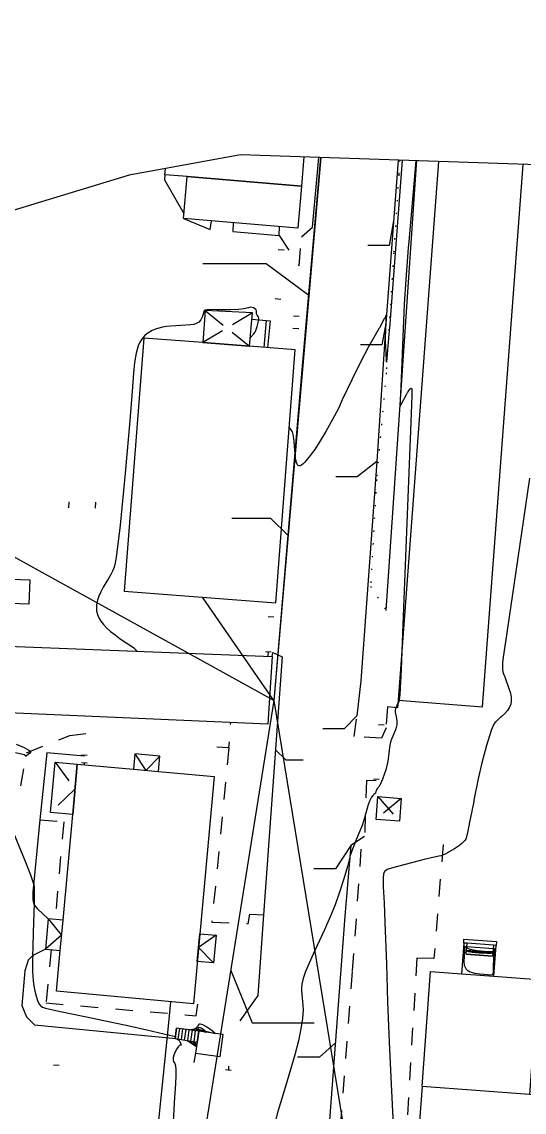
# Model space of a CAD drawing. Header units: metres. Extents: x 1233805 to 1234355, y 654698 to 655114.
# Drawn here: x 1233937.4 to 1233980.7, y 655000.8 to 655094.6 of the extents above; entities that cross this region are included whole.
import ezdxf

# ---------------------------------------------------------------- set-up
doc = ezdxf.new("R2010")
doc.units = ezdxf.units.M
for name, pattern in [('ИИDash_05_15', [2, 0.5, -1.5]), ('ИИDash_15_15', [3, 1.5, -1.5]), ('ИИDash_20_10', [3, 2, -1]), ('ИИDot', [1, 0, -1])]:
    doc.linetypes.add(name, pattern=pattern)
for name, color, linetype, lineweight in [('ИИ_ГОРИЗОНТАЛИ_ОСН', 32, 'Continuous', 25), ('ИИ_ГОРИЗОНТАЛИ_УТОЛЩ', 32, 'Continuous', 30), ('ИИ_ДОРОГИ_АД', 7, 'Continuous', 25), ('ИИ_ЛЭП_ВН', 250, 'Continuous', 25), ('ИИ_ЛЭП_НН', 250, 'Continuous', 25), ('ИИ_ОГРАДЫ', 7, 'Continuous', 25), ('ИИ_ОТКОС', 7, 'Continuous', 25), ('ИИ_ОТМЕТКИ', 7, 'Continuous', 25), ('ИИ_СТРОЕНИЕ', 7, 'Continuous', 25), ('ИИ_ТЕПЛОТРАССА', 5, 'Continuous', 25), ('ИИ_УГОДЬЯ', 7, 'Continuous', 25)]:
    doc.layers.add(name, color=color, linetype=linetype, lineweight=lineweight)
doc.layers.add('Оформление точек', color=7, linetype='Continuous')

msp = doc.modelspace()

# ---------------------------------------------------------------- linework, layer by layer
at = {"layer": 'ИИ_ГОРИЗОНТАЛИ_ОСН'}
for points, elevation in [([(1233970.15421367, 655082.72155684), (1233970.02060582, 655080.82579419), (1233969.08891257, 655068.64279452), (1233969.06501568, 655068.33852953), (1233969.02017454, 655067.76738493), (1233968.81803806, 655065.3440437), (1233968.79976962, 655065.6198896), (1233968.78361694, 655065.9758131), (1233968.76753186, 655066.24187924), (1233968.72790481, 655067.15585763), (1233968.75361036, 655068.42827756), (1233968.75584155, 655068.48933074), (1233968.76719785, 655068.83161832), (1233968.76988291, 655068.91339653), (1233968.78494817, 655069.15867758), (1233968.78497544, 655069.15907482), (1233968.7910758, 655069.3423051), (1233968.78357627, 655069.37951474), (1233968.76872723, 655069.38384336), (1233968.62811315, 655069.10777861), (1233968.61101888, 655069.06834317), (1233968.19392338, 655068.31110894), (1233968.16834732, 655068.26651942), (1233967.26877025, 655066.67078915), (1233966.53694139, 655065.29810779), (1233965.81056673, 655063.83259803), (1233965.00032576, 655062.09695391), (1233964.66601269, 655061.34627256), (1233964.66554925, 655061.34486673), (1233964.33586193, 655060.72445578), (1233963.57756922, 655059.37648286), (1233963.01485624, 655058.41199721), (1233962.63446074, 655057.81774756), (1233962.24088774, 655057.29869765), (1233962.15490378, 655057.19041675), (1233962.13049428, 655057.15956951), (1233961.76387358, 655056.72222388), (1233961.62165729, 655056.58322186), (1233961.49607806, 655056.48610693), (1233961.38270807, 655056.4285433), (1233961.28419759, 655056.41315424), (1233961.20014288, 655056.43988299), (1233961.13038771, 655056.5087937), (1233961.04551141, 655056.70236415), (1233960.97885245, 655057.01471778), (1233960.92872487, 655057.44547273), (1233960.8833909, 655058.09567436), (1233960.82986851, 655058.802426), (1233960.78104883, 655059.10279102), (1233960.70941589, 655059.33275277), (1233960.60679182, 655059.52682501), (1233960.4397418685, 655059.756605661)], 2.5), ([(1233971.3192751, 655082.68157299), (1233970.73098373, 655075.73253353), (1233970.68442764, 655075.18888439), (1233970.46095272, 655072.46021925), (1233970.33928211, 655070.345298), (1233970.03751471, 655063.22911237), (1233969.96886863, 655061.52143465)], 3), ([(1233957.0824573599, 655067.4747662243), (1233957.34141428, 655067.74445642), (1233957.45525827, 655067.90620599), (1233957.54750644, 655068.07666636), (1233957.67514461, 655068.42624512), (1233957.77634041, 655068.86925152), (1233957.80612261, 655069.1048822), (1233957.78236226, 655069.23513303), (1233957.6922235, 655069.35621408), (1233957.63815265, 655069.42102691), (1233957.60615795, 655069.49612071), (1233957.60378245, 655069.59720467), (1233957.60481613, 655069.61036389), (1233957.59924256, 655069.74907429), (1233957.5427947, 655069.8635937), (1233957.45444444, 655069.95180893), (1233957.34336075, 655070.02160681), (1233957.22791473, 655070.06169928), (1233957.1152321, 655070.07008469), (1233956.91305669, 655070.02107941), (1233956.53152733, 655069.92265843), (1233956.09568307, 655069.86787165), (1233955.36349087, 655069.84423138), (1233954.20265415, 655069.85695777), (1233953.70772879, 655069.86510817), (1233953.35774174, 655069.85887563), (1233953.18202772, 655069.82511718), (1233953.09394396, 655069.75013318), (1233953.04178821, 655069.58684572), (1233953.03495387, 655069.55550823), (1233952.94478092, 655069.22703193), (1233952.82013063, 655068.9815796), (1233952.64690468, 655068.79099327), (1233952.42529704, 655068.65826441), (1233952.21505418, 655068.59143661), (1233951.94628633, 655068.54489077), (1233951.1109379, 655068.49596539), (1233950.2259169, 655068.44942422), (1233949.8618381, 655068.40541674), (1233949.51910797, 655068.34393381), (1233949.19973444, 655068.26533908), (1233948.90499707, 655068.16995277), (1233948.63621721, 655068.05824723), (1233948.39372252, 655067.93040845), (1233948.17805851, 655067.7867255), (1233947.98959553, 655067.62744727), (1233947.82146315, 655067.44507448), (1233947.67299894, 655067.23788415), (1233947.54281739, 655067.00395916), (1233947.4293777, 655066.74054392), (1233947.33182489, 655066.44644434), (1233947.24745484, 655066.11439812), (1233947.10971437, 655065.30005083), (1233947.0134721, 655064.38654186), (1233946.89604288, 655062.8561958), (1233946.7007902, 655060.29551139), (1233946.30126564, 655055.77520242), (1233945.8614079, 655051.2986627), (1233945.62005682, 655049.21232414), (1233945.52537197, 655048.56488111), (1233945.43046841, 655048.05903324), (1233945.34552076, 655047.70573996), (1233945.23975372, 655047.4122827), (1233945.07445574, 655047.0716134), (1233944.83084458, 655046.64857527), (1233944.72225175, 655046.47175562), (1233944.42195546, 655045.97196629), (1233944.20916499, 655045.57420556), (1233944.04268559, 655045.20155952), (1233943.92342425, 655044.85313942), (1233943.84851993, 655044.51647425), (1233943.8210273, 655044.19836293), (1233943.84085174, 655043.89763375), (1233943.90803953, 655043.6137962), (1233944.02616214, 655043.33562308), (1233944.19909208, 655043.05110086), (1233944.42688853, 655042.76011743), (1233944.70991282, 655042.46220617), (1233945.04200347, 655042.16238951), (1233945.43087641, 655041.85251518), (1233945.87436238, 655041.5331847), (1233946.44508539, 655041.15216408), (1233946.59043042, 655041.05680997), (1233947.0440544, 655040.74020849), (1233947.27291662, 655040.52251679), (1233947.321245531, 655040.4493435516)], 2.5), ([(1233969.9679822, 655061.50670913), (1233969.98346265, 655061.53767566), (1233970.13164667, 655061.82405529), (1233970.49498226, 655062.50586979), (1233970.62384374, 655062.72562406), (1233970.6670314, 655062.79336987), (1233970.6765263, 655062.80843953), (1233970.85650858, 655063.05974723), (1233970.91750485, 655063.10638039), (1233970.96101599, 655063.10219032), (1233970.98420508, 655063.05206817), (1233970.99589822, 655062.93806516), (1233970.99334927, 655062.40860337), (1233970.85019011, 655058.70336339), (1233970.82234223, 655058.02787456), (1233970.20240827, 655042.76032671), (1233970.05672616, 655038.88468911), (1233969.96456978, 655036.72763117), (1233969.90256733, 655036.236099), (1233969.86078905, 655036.09837001), (1233969.79924366, 655035.9885782), (1233969.78927131, 655035.97358846), (1233969.68466366, 655035.79242136), (1233969.60804317, 655035.61573114), (1233969.5532129, 655035.33857242), (1233969.5537562, 655035.22454988), (1233969.58905006, 655035.03514089), (1233969.59959094, 655034.98782368), (1233969.68497229, 655034.50081676), (1233969.69607471, 655034.29488751), (1233969.68683023, 655034.10630117), (1233969.65110693, 655033.90033457), (1233969.58642836, 655033.67849269), (1233969.35521377, 655033.14215684), (1233969.35220349, 655033.13591153), (1233969.17836661, 655032.73308207), (1233969.09255164, 655032.36049968), (1233969.0475323, 655031.93670032), (1233968.99224386, 655031.40452167), (1233968.92570025, 655030.98279717), (1233968.74321222, 655030.24284652), (1233968.47336117, 655029.43655534), (1233968.30019551, 655029.02442108), (1233968.15223131, 655028.76794286), (1233968.04056697, 655028.6552333), (1233968.00169015, 655028.62171926), (1233967.92034894, 655028.44503944), (1233967.89929557, 655028.37413975), (1233967.85273226, 655028.23294859), (1233967.82421078, 655028.2072666), (1233967.73353767, 655028.14568373), (1233967.62060693, 655028.03163089), (1233967.51226407, 655027.8908503), (1233967.33099467, 655027.55812455), (1233967.18668388, 655027.14273713), (1233967.02373837, 655026.50880461), (1233967.00279477, 655026.42136057), (1233966.86733049, 655025.91114327), (1233966.70252617, 655025.44294242), (1233966.31359461, 655024.51173976), (1233966.12870702, 655024.07809634), (1233965.78217505, 655023.19570418), (1233965.65839485, 655022.77112114), (1233965.64729943, 655022.71717725), (1233965.44647611, 655021.91817767), (1233965.1267896, 655020.84477206), (1233964.76571885, 655019.70596816), (1233964.38771272, 655018.6226252), (1233963.96703454, 655017.58290643), (1233963.4382914, 655016.39599701), (1233962.64504027, 655014.69027459), (1233962.6158486, 655014.62818498), (1233962.14159305, 655013.6005025), (1233961.84032364, 655012.88006666), (1233961.63155079, 655012.2744068), (1233961.51442658, 655011.7740071), (1233961.48451985, 655011.50879316), (1233961.47973855, 655011.23849767), (1233961.54720971, 655010.57076426), (1233961.61304441, 655010.01176657), (1233961.62925757, 655009.5442703), (1233961.57829928, 655008.82622974), (1233961.4409971, 655007.95201432), (1233961.21615047, 655006.91370095), (1233960.90053016, 655005.69627661), (1233960.09880436, 655002.98095074), (1233959.45361797, 655000.81152048), (1233959.19082198, 654999.82439475)], 3), ([(1233981.11731025, 655055.36766864), (1233979.76113133, 655046.15280742), (1233979.21581924, 655042.45001053), (1233979.12599547, 655041.8464206), (1233978.8533697, 655039.94722354), (1233978.80081527, 655039.4638654), (1233978.78284671, 655039.11413789), (1233978.79159355, 655038.88096911), (1233978.82158318, 655038.67880557), (1233978.87234637, 655038.50386431), (1233978.95547524, 655038.31627692), (1233978.99157888, 655038.24076388), (1233979.1353066, 655037.83095024), (1233979.16639276, 655037.72777483), (1233979.22052792, 655037.58272395), (1233979.34348543, 655037.25726865), (1233979.47100684, 655036.84697689), (1233979.53882421, 655036.48927446), (1233979.55018303, 655036.16748011), (1233979.5042935, 655035.88501199), (1233979.39827736, 655035.62638816), (1233979.22520841, 655035.36210087), (1233978.98794925, 655035.09385283), (1233978.65513104, 655034.78634455), (1233978.62894349, 655034.76337073), (1233978.22159115, 655034.38627693), (1233978.19996579, 655034.3647015), (1233978.19769938, 655034.3624469), (1233978.11188852, 655034.26334359), (1233978.03303755, 655034.12770494), (1233977.83349049, 655033.63580578), (1233977.42517105, 655032.34414767), (1233977.02399689, 655030.84219012), (1233976.70850155, 655029.45566981), (1233976.33769258, 655027.63185668), (1233976.31517779, 655027.51777184), (1233976.00864223, 655025.9799732), (1233975.9592622, 655025.73408851), (1233975.89609028, 655025.41813338), (1233975.78183112, 655024.85239328), (1233975.67378564, 655024.35783261), (1233975.64291887, 655024.2628726), (1233975.56096437, 655024.16182019), (1233975.29460853, 655023.89269291), (1233974.99562638, 655023.65584492), (1233974.64865985, 655023.434449), (1233974.15304724, 655023.15537791), (1233974.06654457, 655023.10807857), (1233973.85252622, 655022.98480554), (1233973.81198342, 655022.96115524), (1233973.61892008, 655022.88352726), (1233973.47443461, 655022.84984054), (1233973.32655823, 655022.81922227), (1233972.06122586, 655022.51037332), (1233969.33537304, 655021.79213866), (1233968.878109, 655021.65099023), (1233968.75356175, 655021.58749985), (1233968.66477735, 655021.51375726), (1233968.60062669, 655021.41867875), (1233968.55811907, 655021.29499671), (1233968.52117289, 655020.90158183), (1233968.53088629, 655020.17349708), (1233968.59167328, 655018.78366766), (1233968.66825743, 655017.09053441), (1233968.79415795, 655013.52715212), (1233968.9061724, 655010.25677573), (1233969.04467605, 655006.79766991), (1233969.21089948, 655003.16531094), (1233969.39377336, 654999.67264667)], 3.5), ([(1233936.9282714, 655032.45883939), (1233937.60892103, 655032.16074669), (1233938.00648511, 655031.9476745), (1233938.10643534, 655031.87054865), (1233938.15277988, 655031.80585905), (1233938.14966395, 655031.75076098), (1233938.09617437, 655031.68858876), (1233938.09156941, 655031.68428522), (1233937.98655535, 655031.58146449), (1233937.79309737, 655031.41639842), (1233937.75836177, 655031.41703534), (1233937.7204408, 655031.44927706), (1233937.60683221, 655031.52647501), (1233937.50391736, 655031.54929245), (1233936.86211935, 655031.70736069)], 2.5), ([(1233936.68862455, 655024.81523927), (1233937.60357249, 655022.57676179), (1233938.14567923, 655021.1994321), (1233938.407468, 655020.43520824), (1233938.45736353, 655020.21177333), (1233938.47236856, 655020.01450127), (1233938.46619796, 655019.663854), (1233938.4596763, 655019.36922815), (1233938.46887907, 655019.03058347), (1233938.47470646, 655018.85505104), (1233938.4692527, 655018.70252519), (1233938.4384563, 655017.93780464), (1233938.39248124, 655016.2304565), (1233938.36002833, 655014.99802), (1233938.33007176, 655014.25484153), (1233938.3299375, 655014.25406), (1233938.33825015, 655014.2496445), (1233938.34089917, 655014.24921333), (1233938.33463101, 655013.97558378), (1233938.33111206, 655013.87479249), (1233938.31926228, 655012.88180566), (1233938.36904536, 655012.06934285), (1233938.43042223, 655011.63663969), (1233938.51937183, 655011.19588921), (1233938.63300977, 655010.76282074), (1233938.75930754, 655010.38371358), (1233938.90116211, 655010.07737729), (1233939.05114937, 655009.89577329), (1233939.06076157, 655009.8870235), (1233939.06319284, 655009.88479663), (1233939.18003844, 655009.81282359), (1233939.43183327, 655009.73123373), (1233940.58831349, 655009.46168101), (1233942.96945109, 655008.97030449), (1233946.64418119, 655008.20701606), (1233948.15721596, 655007.86548096), (1233949.64053691, 655007.50299174), (1233950.11218461, 655007.3859063), (1233950.62740834, 655007.28095483), (1233950.6314506659, 655007.2796864053)], 2.5), ([(1233950.7297647253, 655007.0853248683), (1233950.7414915, 655007.08156545), (1233950.9033408, 655007.00870819), (1233950.95966783, 655006.94265384), (1233951.01794542, 655006.81420444), (1233951.02190228, 655006.80446463), (1233951.02832125, 655006.78869052), (1233951.11178717, 655006.53274933), (1233951.0881178, 655006.52926725), (1233951.03377991, 655006.53043274), (1233950.98058794, 655006.51087963), (1233950.86718943, 655006.40584797), (1233950.74383906, 655006.21507782), (1233950.61209469, 655005.95265438), (1233950.50401364, 655005.68310043), (1233950.44092018, 655005.45955646), (1233950.42675335, 655005.33732262), (1233950.43581117, 655005.23247398), (1233950.46731727, 655005.14045839), (1233950.53084262, 655005.03327476), (1233950.58321268, 655004.94893228), (1233950.65060143, 655004.75575964), (1233950.67974604, 655004.44130347), (1233950.67731543, 655003.93182593), (1233950.64219137, 655003.19401052), (1233950.56356942, 655002.02851173), (1233950.40469851, 654999.4625197)], 2.5)]:
    msp.add_lwpolyline(points, dxfattribs=dict(at, elevation=elevation))
for points, elevation in [([(1233977.9626283285, 655014.492908577), (1233977.91896122, 655014.46985228), (1233977.78453285, 655014.43624838), (1233977.44195828, 655014.42305896), (1233976.82825997, 655014.45819426), (1233976.80492905, 655014.45987375), (1233976.7808561, 655014.46160481), (1233976.18241849, 655014.51329537), (1233975.8542039, 655014.5735916), (1233975.72797249, 655014.62459917), (1233975.6976354285, 655014.645809536)], 4.5), ([(1233977.942024021, 655014.2084099638), (1233977.93778971, 655014.20874498), (1233977.56674917, 655014.23524), (1233976.06569298, 655014.34674675), (1233976.06217583, 655014.34700917), (1233976.05865464, 655014.34727189), (1233975.67881, 655014.37610167), (1233975.6776650348, 655014.3767280042)], 5), ([(1233954.0426865155, 655007.5470851399), (1233953.90260509, 655007.68095243), (1233953.59553066, 655007.91635841), (1233953.26346346, 655008.13412839), (1233952.9892384, 655008.28033672), (1233952.79003178, 655008.34700473), (1233952.68465122, 655008.34362072), (1233952.60424782, 655008.29387177), (1233952.52069476, 655008.16189212), (1233952.50185591, 655008.12579223), (1233952.43716439, 655008.02447338), (1233952.36545471, 655007.95822709)], 3), ([(1233953.2444471128, 655007.6543177885), (1233953.15653322, 655007.76112754), (1233953.00911421, 655007.88970256), (1233952.84682576, 655007.99388036), (1233952.71550888, 655008.04362861), (1233952.66246361, 655008.04192366), (1233952.62198926, 655008.01687565), (1233952.57993392, 655007.95045157), (1233952.57043455, 655007.93225301), (1233952.50173432, 655007.84789229)], 3.5), ([(1233952.36545471, 655007.95822709), (1233952.19088313, 655007.89081949), (1233951.88783373, 655007.85183867), (1233951.8469656871, 655007.8473700276)], 3), ([(1233952.50173432, 655007.84789229), (1233952.41382323, 655007.81396181), (1233952.2612132, 655007.79433895), (1233952.243271805, 655007.7914726471)], 3.5), ([(1233951.6188195425, 655006.9377205049), (1233951.77971826, 655006.86668075), (1233952.0637217, 655006.74633405), (1233952.23245481, 655006.64702281), (1233952.31901872, 655006.56523006), (1233952.40479021, 655006.44659338), (1233952.449778622, 655006.3883054937)], 3), ([(1233952.1387698094, 655006.8513963248), (1233952.24694709, 655006.78798571), (1233952.36820434, 655006.71800299), (1233952.45503835, 655006.61703355), (1233952.4778680715, 655006.5874565217)], 3.5)]:
    msp.add_lwpolyline(points, close=True, dxfattribs=dict(at, elevation=elevation))
at = {"layer": 'ИИ_ГОРИЗОНТАЛИ_УТОЛЩ', "elevation": 4}
for points in [[(1233975.49511514, 655014.28824165), (1233975.48470461, 655014.16283395), (1233975.46272743, 655013.7362701), (1233975.49746022, 655013.4334385), (1233975.5386311, 655013.30367597), (1233975.59627832, 655013.18937043), (1233975.67085657, 655013.08963314), (1233975.76269295, 655013.0040446), (1233975.88047627, 655012.92675188), (1233976.02553763, 655012.85769944), (1233976.39744093, 655012.74434241), (1233976.87210264, 655012.66448338), (1233977.49269206, 655012.61100457), (1233977.49490051, 655012.61086134), (1233977.49722802, 655012.61071038), (1233977.79624121, 655012.59730751), (1233977.92918918, 655012.61842468), (1233977.99313847, 655012.68749388), (1233978.01670683, 655012.843421), (1233978.02299325, 655013.25698018), (1233978.04436992, 655014.06596284), (1233978.13180961, 655014.69297949), (1233978.15596424, 655014.85484401), (1233978.14837462, 655014.8666002), (1233978.12930877, 655014.84924888), (1233978.0493966, 655014.71838272), (1233978.00231653, 655014.63725676), (1233977.95774544, 655014.58251419), (1233977.89788466, 655014.56096283), (1233977.54897148, 655014.572649), (1233977.54768227, 655014.57273833), (1233977.54635371, 655014.57283037), (1233976.6192699, 655014.65783482), (1233976.28458478, 655014.71062296), (1233976.0295978, 655014.77108154), (1233975.77842589, 655014.87256054), (1233975.57801491, 655015.01266719), (1233975.53786622, 655015.04371355), (1233975.52112128, 655015.03862333), (1233975.51068335, 655014.91709802), (1233975.51081283, 655014.83386961), (1233975.51056387, 655014.65945212), (1233975.49511514, 655014.28824165)], [(1233952.63801393, 655007.73755749), (1233952.63459565, 655007.73683917), (1233952.63193682, 655007.73642083), (1233952.6111462, 655007.59952563), (1233952.60791917, 655007.57669917), (1233952.60455984, 655007.55294263), (1233952.52041097, 655006.94805204), (1233952.50392077, 655006.78900721), (1233952.50395388, 655006.78898317), (1233952.50528641, 655006.78747453), (1233952.50709847, 655006.78569371), (1233952.5143025, 655006.78563), (1233952.5382754, 655006.94259034), (1233952.53912833, 655006.948615), (1233952.53985366, 655006.95373818), (1233952.62631167, 655007.57905833), (1233952.64098598, 655007.7402525), (1233952.6397307, 655007.73987953), (1233952.63917349, 655007.73901034), (1233952.6390132, 655007.73871379), (1233952.63801393, 655007.73755749)]]:
    msp.add_lwpolyline(points, close=True, dxfattribs=at)
at = {"layer": 'ИИ_ДОРОГИ_АД'}
for points in [[(1233961.49754767, 655076.1453942), (1233962.44471578, 655076.95935872), (1233962.980842, 655082.96774047)], [(1233969.81156663, 655082.73331618), (1233968.74419705, 655068.66807436), (1233967.97163234, 655056.78296113), (1233966.59854529, 655037.90922376), (1233966.24633307, 655034.89592386)], [(1233949.72104207, 655081.48094638), (1233949.70212455, 655081.05014463), (1233951.36778195, 655078.13440491)], [(1233951.33165799, 655077.69864241), (1233953.6283663, 655076.75934531), (1233953.73388875, 655077.49950161)], [(1233955.61640244, 655077.34344447), (1233955.57148573, 655076.59424284), (1233959.55423103, 655076.24479899), (1233959.60070797, 655077.01315239)], [(1233958.97367968, 655039.99856259), (1233959.02515367, 655040.33719196), (1233959.83629761, 655039.96853646), (1233958.22353167, 655017.76573029), (1233957.73962565, 655010.80055808), (1233956.18258492, 655008.63318974)], [(1233942.81445205, 655031.41097795), (1233939.57009037, 655031.71143091), (1233938.95939229, 655025.94877153), (1233938.34283571, 655019.70804001), (1233938.35290287, 655019.05335719), (1233938.43349366, 655018.66054751), (1233938.74576674, 655018.27780933), (1233939.67380203, 655017.41954106)], [(1233966.9265248, 655024.5132511), (1233965.73496376, 655023.72592928), (1233965.22038062, 655017.64871486), (1233963.19042001, 654990.51674161), (1233963.57340517, 654989.50232517), (1233964.286889, 654988.78761966), (1233964.98564921, 654988.47859668), (1233965.34175522, 654988.47859668)], [(1233957.02809781, 655017.80991231), (1233958.22353167, 655017.76573029)], [(1233939.43598263, 655014.81056409), (1233938.34696306, 655014.25245384), (1233937.94617259, 655013.84281203), (1233937.67006815, 655012.92556387), (1233937.41881285, 655009.96411021), (1233937.81960332, 655008.9667032), (1233938.48759558, 655008.28099556), (1233950.65517051, 655007.10104136)], [(1233952.37316871, 655005.84514986), (1233952.2301434, 655005.05443204)]]:
    msp.add_lwpolyline(points, dxfattribs=at)
at = {"layer": 'ИИ_ДОРОГИ_АД', "linetype": 'ИИDash_15_15'}
for points in [[(1233959.55423103, 655076.24479899), (1233961.2930477, 655073.62355767), (1233961.49754767, 655076.1453942)], [(1233969.81093759, 655036.22593384), (1233969.75998243, 655035.57712062), (1233968.88283053, 655035.65903529), (1233968.76594397, 655033.86700217), (1233968.38931765, 655032.97097452), (1233966.03679784, 655033.10327604), (1233966.24633307, 655034.89592386)], [(1233921.89552287, 655014.32285779), (1233918.47833239, 655014.66525703), (1233920.24211994, 655030.40238014), (1233931.84630979, 655029.17599384), (1233937.31163053, 655028.85796092), (1233937.8083367, 655031.70986862), (1233941.54566231, 655033.20002651), (1233942.91703326, 655033.36343517)], [(1233954.18898917, 655032.2164295), (1233955.24106905, 655032.15777572), (1233953.76694733, 655017.1254087), (1233956.8984315, 655016.9933669), (1233957.02809781, 655017.80991231)], [(1233967.92072558, 655029.29433104), (1233967.07316071, 655029.32963008), (1233966.9265248, 655024.5132511)], [(1233938.95939229, 655025.94877153), (1233941.0106956, 655025.76214462), (1233940.2693061, 655017.36525832)], [(1233964.286889, 654988.78761966), (1233964.14283144, 654990.44182601), (1233965.891937, 655012.93704957), (1233966.70119329, 655024.36436371)], [(1233973.67731989, 655023.81630228), (1233972.89076224, 655013.99096365), (1233971.42405284, 655014.01582189), (1233970.47892951, 654998.54063925)], [(1233939.93280166, 655014.76527691), (1233939.48226619, 655010.16883307), (1233952.42975587, 655009.06481438), (1233952.5528815, 655010.07661875)]]:
    msp.add_lwpolyline(points, dxfattribs=at)
at = {"layer": 'ИИ_ЛЭП_ВН'}
for points in [[(1233963.15512252, 655082.96175932), (1233959.10349969, 655036.20146703)], [(1233962.12458612, 655071.06820823), (1233958.44321723, 655073.80400452), (1233953.00221453, 655073.80400452)], [(1233959.10349969, 655036.20146703), (1233949.84672424, 654978.25283858), (1233945.21830802, 654919.13002985), (1233958.08265412, 654861.00744192)], [(1233955.3935347, 655012.9765996), (1233957.24196094, 655008.47041003), (1233962.58093319, 655008.47041003)]]:
    msp.add_lwpolyline(points, dxfattribs=at)
at = {"layer": 'ИИ_ЛЭП_НН'}
for points in [[(1233963.1177077, 655082.96304336), (1233961.50289184, 655064.67110985), (1233959.10349969, 655036.20146703)], [(1233960.30319576, 655050.43628844), (1233958.84392177, 655051.87573797), (1233955.49446386, 655051.87573797)], [(1233959.10349969, 655036.20146703), (1233932.82893061, 655050.69493448)], [(1233959.10349969, 655036.20146703), (1233952.96496954, 655045.10211006)], [(1233959.10349969, 655036.20146703), (1233968.72707603, 654977.32255091)], [(1233922.99075468, 654975.98158167), (1233937.19614062, 654974.12105734), (1233946.26512628, 654972.88485872), (1233948.6704282, 654994.74537638), (1233950.0773646, 655008.45122093), (1233950.2345323, 655010.27910897)]]:
    msp.add_lwpolyline(points, dxfattribs=at)
at = {"layer": 'ИИ_ОГРАДЫ'}
for points in [[(1233959.48430368, 655075.05543669), (1233959.98295807, 655075.01877885)], [(1233959.21497664, 655070.80997709), (1233959.71363103, 655070.77331925)], [(1233960.79234453, 655069.33023533), (1233961.29099892, 655069.2935775)], [(1233960.7517395, 655068.28270767), (1233961.2503939, 655068.24604983)], [(1233941.44651642, 655053.30924381), (1233941.415968, 655052.81017789)], [(1233943.74838958, 655053.27610971), (1233943.71784116, 655052.77704379)], [(1233958.61215593, 655043.45488315), (1233959.11081032, 655043.41822531)], [(1233958.37770204, 655040.43693129), (1233958.87635643, 655040.40027345)], [(1233958.62702924, 655040.41860237), (1233958.59553431, 655040.01319136)], [(1233968.11689267, 655034.15032305), (1233968.61554707, 655034.11366521)], [(1233942.52702545, 655031.53752382), (1233943.02567984, 655031.50086598)], [(1233942.53818435, 655030.87783798), (1233943.03683874, 655030.84118014)], [(1233942.78751154, 655030.85950906), (1233942.77522113, 655030.67651383)], [(1233967.68222765, 655029.47295981), (1233968.18088205, 655029.43630197)], [(1233940.12707589, 655004.84424565), (1233940.62573028, 655004.80758781)], [(1233954.93866193, 655004.42913843), (1233955.43731632, 655004.39248059)], [(1233955.20732342, 655004.73780827), (1233955.18798912, 655004.41080951)]]:
    msp.add_lwpolyline(points, dxfattribs=at)
at = {"layer": 'ИИ_ОТКОС', "color": 33, "linetype": 'ИИDot', "elevation": 2.982967}
msp.add_lwpolyline([(1233969.94125638, 655082.72886535), (1233969.86233451, 655081.49503912), (1233969.42063337, 655074.76233484), (1233968.77793824, 655064.41198026), (1233967.94397667, 655055.23904208), (1233967.44206587, 655046.01895212), (1233968.77424563, 655043.9747379)], dxfattribs=at)
at = {"layer": 'ИИ_ОТКОС', "elevation": 3.601435}
msp.add_lwpolyline([(1233968.77424563, 655043.9747379), (1233971.38662288, 655082.34176444), (1233971.41286165, 655082.67836118)], dxfattribs=at)
at = {"layer": 'ИИ_ОТМЕТКИ'}
for points, elevation in [([(1233969.45141061, 655077.690298), (1233969.03234473, 655075.39523422), (1233967.19060485, 655075.39523422)], 2.396035), ([(1233968.74419705, 655068.66807436), (1233968.40972204, 655066.82322264), (1233966.56798216, 655066.82322264)], 2.505), ([(1233967.96919705, 655056.78522092), (1233966.28502873, 655055.4758876), (1233964.44328885, 655055.4758876)], 2.6), ([(1233966.246, 655034.89307436), (1233965.1585961, 655033.75807056), (1233963.31685623, 655033.75807056)], 2.737), ([(1233959.25488911, 655031.96433701), (1233960.14060713, 655031.09346715), (1233961.62643048, 655031.09346715)], 2.724034), ([(1233965.735, 655023.72635731), (1233964.42621069, 655021.71890472), (1233962.5455511, 655021.71890472)], 2.99), ([(1233964.40495674, 655006.747196), (1233963.02466027, 655005.49137645), (1233961.14400068, 655005.49137645)], 3.202006)]:
    msp.add_lwpolyline(points, dxfattribs=dict(at, elevation=elevation))
at = {"layer": 'ИИ_СТРОЕНИЕ'}
for points in [[(1233961.68727548, 655083.0121345), (1233961.47953678, 655080.5061874), (1233951.63207165, 655081.32252532), (1233949.72104207, 655081.48094638), (1233949.7657255, 655082.01996146)], [(1233973.29873691, 655082.61363965), (1233969.81093759, 655036.22593384), (1233977.0675239, 655035.68032555), (1233980.57756425, 655082.36383688)], [(1233957.21997436, 655069.04235388), (1233958.78894582, 655068.89086308), (1233958.56176858, 655066.59261998)], [(1233958.44643125, 655068.9239343), (1233958.23343664, 655066.61812691)], [(1233975.45476357, 655015.32918417), (1233975.47976735, 655015.66608562), (1233978.2659014, 655015.45930742), (1233978.25117085, 655015.12164352)], [(1233975.70319646, 655014.72073901), (1233977.96696075, 655014.55272947)], [(1233975.72631858, 655015.03228704), (1233977.98952705, 655014.86431875)], [(1233978.00946253, 655015.13958236), (1233975.74674509, 655015.30751421)], [(1233950.60691356, 655007.1057211), (1233950.73366806, 655008.00439617)], [(1233950.8782809, 655007.06066763), (1233951.00597278, 655007.96598869)], [(1233951.14964824, 655007.01561416), (1233951.27827751, 655007.9275812)], [(1233951.42101558, 655006.97056069), (1233951.55058224, 655007.88917372)], [(1233951.69238292, 655006.92550722), (1233951.82288697, 655007.85076623)], [(1233951.96375026, 655006.88045375), (1233952.0951917, 655007.81235875)], [(1233952.23511759, 655006.83540029), (1233952.36749643, 655007.77395127)]]:
    msp.add_lwpolyline(points, dxfattribs=at)
for points in [[(1233961.47953678, 655080.5061874), (1233961.17912312, 655076.88230449), (1233951.33165799, 655077.69864241), (1233951.63207165, 655081.32252532), (1233961.47953678, 655080.5061874)], [(1233953.19907836, 655069.79988241), (1233952.98358297, 655067.02596927), (1233957.01560805, 655066.71273566), (1233957.26775835, 655069.58705456), (1233953.19907836, 655069.79988241)], [(1233947.90410484, 655067.42057576), (1233946.21102433, 655045.62679991), (1233959.2632751, 655044.61281723), (1233960.95635561, 655066.40659307), (1233957.01560805, 655066.71273566), (1233952.98358297, 655067.02596927), (1233947.90410484, 655067.42057576)], [(1233927.91934264, 655041.19991707), (1233934.7142039, 655040.93705404), (1233958.97367968, 655039.99856259), (1233958.58886696, 655034.18353443), (1233927.67230378, 655035.53075053), (1233927.91934264, 655041.19991707)], [(1233947.13322775, 655031.61856991), (1233947.01215024, 655030.29029964), (1233949.16095448, 655030.09442695), (1233949.28203199, 655031.42269723), (1233947.13322775, 655031.61856991)], [(1233942.17831976, 655030.73092394), (1233941.78408139, 655026.40596626), (1233939.88635059, 655026.57895253), (1233940.28058896, 655030.90391021), (1233942.17831976, 655030.73092394)], [(1233953.96787817, 655029.65625532), (1233952.18408367, 655010.10139904), (1233940.39452526, 655011.17606765), (1233940.71647124, 655014.69384208), (1233940.95429064, 655017.30281905), (1233941.78408139, 655026.40596626), (1233942.17831976, 655030.73092394), (1233947.01215024, 655030.29029964), (1233949.16095448, 655030.09442695), (1233953.96787817, 655029.65625532)], [(1233970.07773637, 655027.78367359), (1233969.93268859, 655025.82929658), (1233967.92334067, 655025.97842413), (1233968.06838845, 655027.93280115), (1233970.07773637, 655027.78367359)], [(1233939.67380203, 655017.41954106), (1233939.43598263, 655014.81056409), (1233940.71647124, 655014.69384208), (1233940.95429064, 655017.30281905), (1233939.67380203, 655017.41954106)], [(1233954.13170257, 655015.99606617), (1233953.91465893, 655013.61500779), (1233952.51726105, 655013.74238657), (1233952.7343047, 655016.12344496), (1233954.13170257, 655015.99606617)], [(1233975.45476357, 655015.32918417), (1233975.25783627, 655012.67578141), (1233978.05597167, 655012.46811251), (1233978.25117085, 655015.12164352), (1233978.00946253, 655015.13958236), (1233977.94181287, 655014.20549445), (1233975.67742917, 655014.37354996), (1233975.74674509, 655015.30751421), (1233975.45476357, 655015.32918417)], [(1233971.87249807, 655002.9763674), (1233972.60695981, 655012.87252122), (1233975.25783627, 655012.67578141), (1233978.05597167, 655012.46811251), (1233981.84667119, 655012.18677859), (1233981.11220944, 655002.29062477), (1233971.87249807, 655002.9763674)], [(1233952.50648493, 655006.79034682), (1233952.63980116, 655007.73554378), (1233950.73366806, 655008.00439617), (1233950.60691356, 655007.1057211), (1233952.50648493, 655006.79034682)], [(1233952.63980116, 655007.73554378), (1233952.50648493, 655006.79034682), (1233952.37316871, 655005.84514986), (1233954.47438301, 655005.54878205), (1233954.73041698, 655007.45469787), (1233952.63980116, 655007.73554378)], [(1233971.87249807, 655002.9763674), (1233971.53746158, 654998.46207829), (1233971.39022549, 654996.47821594), (1233971.12509469, 654992.90583772), (1233974.21343285, 654992.67663088), (1233975.43514949, 654992.58595887), (1233977.21621766, 654992.45377353), (1233978.99204734, 654992.32197698), (1233997.61501718, 654990.9398381), (1234004.2454669, 654990.44774675), (1234004.490139, 654993.74446399), (1234004.99287028, 655000.51827643), (1234001.33019182, 655000.79010903), (1233996.87237159, 655001.12095457), (1233981.11220944, 655002.29062477), (1233971.87249807, 655002.9763674)]]:
    msp.add_lwpolyline(points, close=True, dxfattribs=at)
at = {"layer": 'ИИ_СТРОЕНИЕ', "linetype": 'ИИDash_20_10'}
for points in [[(1233957.26775835, 655069.58705456), (1233952.98358297, 655067.02596927)], [(1233953.19907836, 655069.79988241), (1233957.01560805, 655066.71273566)], [(1233947.13322775, 655031.61856991), (1233948.07309897, 655030.19358963), (1233949.28203199, 655031.42269723)], [(1233940.28058896, 655030.90391021), (1233941.98120058, 655028.5684451), (1233939.88635059, 655026.57895253)], [(1233970.07773637, 655027.78367359), (1233967.92334067, 655025.97842413)], [(1233968.06838845, 655027.93280115), (1233969.93268859, 655025.82929658)], [(1233939.67380203, 655017.41954106), (1233940.83538094, 655015.99833057), (1233939.43598263, 655014.81056409)], [(1233954.13170257, 655015.99606617), (1233952.62578287, 655014.93291577), (1233953.91465893, 655013.61500779)]]:
    msp.add_lwpolyline(points, dxfattribs=at)
at = {"layer": 'ИИ_ТЕПЛОТРАССА', "color": 7}
msp.add_lwpolyline([(1233935.72660003, 655046.6894269), (1233938.09010677, 655046.58813931), (1233938.00061572, 655044.49990031), (1233935.63710898, 655044.6011879)], close=True, dxfattribs=at)
at = {"layer": 'ИИ_УГОДЬЯ', "linetype": 'ИИDash_05_15'}
msp.add_lwpolyline([(1233955.24106905, 655032.15777572), (1233955.40012495, 655034.32248663)], dxfattribs=at)
at = {"layer": 'Оформление точек', "color": 41}
msp.add_lwpolyline([(1234118.22104335, 655094.64752576), (1234087.59800437, 655090.37291663), (1234059.48229239, 655089.9032224), (1234043.42129298, 655091.71372342), (1234034.66623084, 655090.38602347), (1234028.2360811, 655086.88278027), (1234010.90710781, 655086.52068245), (1233982.67135103, 655082.29198002), (1233956.24014029, 655083.19907525), (1233946.65527013, 655081.45348852), (1233930.1993173, 655076.45825401), (1233877.21613158, 655076.52812731), (1233835.71209344, 655079.57085823), (1233829.4312175, 655025.74915668), (1233818.22074379, 654852.92659002), (1233807.50615591, 654725.36303495), (1233805.350995, 654698.22919145), (1234024.61714186, 654701.91992446), (1234177.24120892, 654711.68211789)], dxfattribs=at)

doc.saveas('drawing.dxf')
